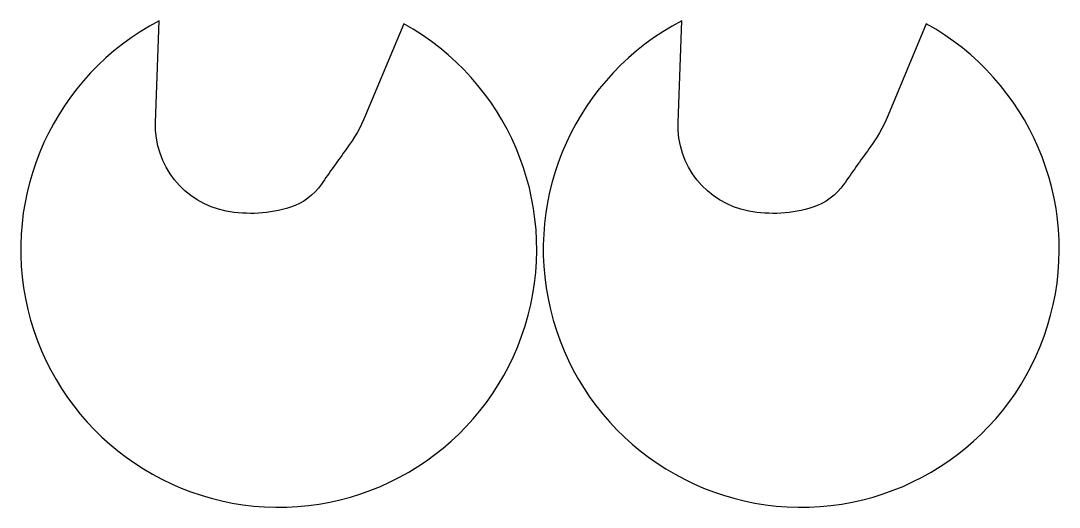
# Model space of a CAD drawing. Header units: metres. Extents: x 185 to 830, y 1100 to 1402.
import ezdxf

# ---------------------------------------------------------------- set-up
doc = ezdxf.new("R2010")
doc.units = ezdxf.units.M
doc.layers.get('0').update_dxf_attribs({"linetype": 'CONTINUOUS'})

msp = doc.modelspace()

# ---------------------------------------------------------------- linework, layer by layer
for points in [[(422.995626, 1399.878354), (399.316823, 1343.049228, -0.060162), (387.507357, 1322.18088, 0.00834), (371.910597, 1300.263078, -0.166663), (352.707534, 1286.003845, -0.124979), (312.921061, 1283.623459, -0.370122), (269.089045, 1338.61943), (271.36458, 1401.690831, 3.968484)], [(747.040232, 1399.878354), (723.361429, 1343.049228, -0.060162), (711.551963, 1322.18088, 0.00834), (695.955203, 1300.263078, -0.166663), (676.75214, 1286.003845, -0.124979), (636.965667, 1283.623459, -0.370122), (593.133651, 1338.61943), (595.409186, 1401.690831, 3.968484)]]:
    msp.add_lwpolyline(points, format="xyb", close=True)

doc.saveas('drawing.dxf')
